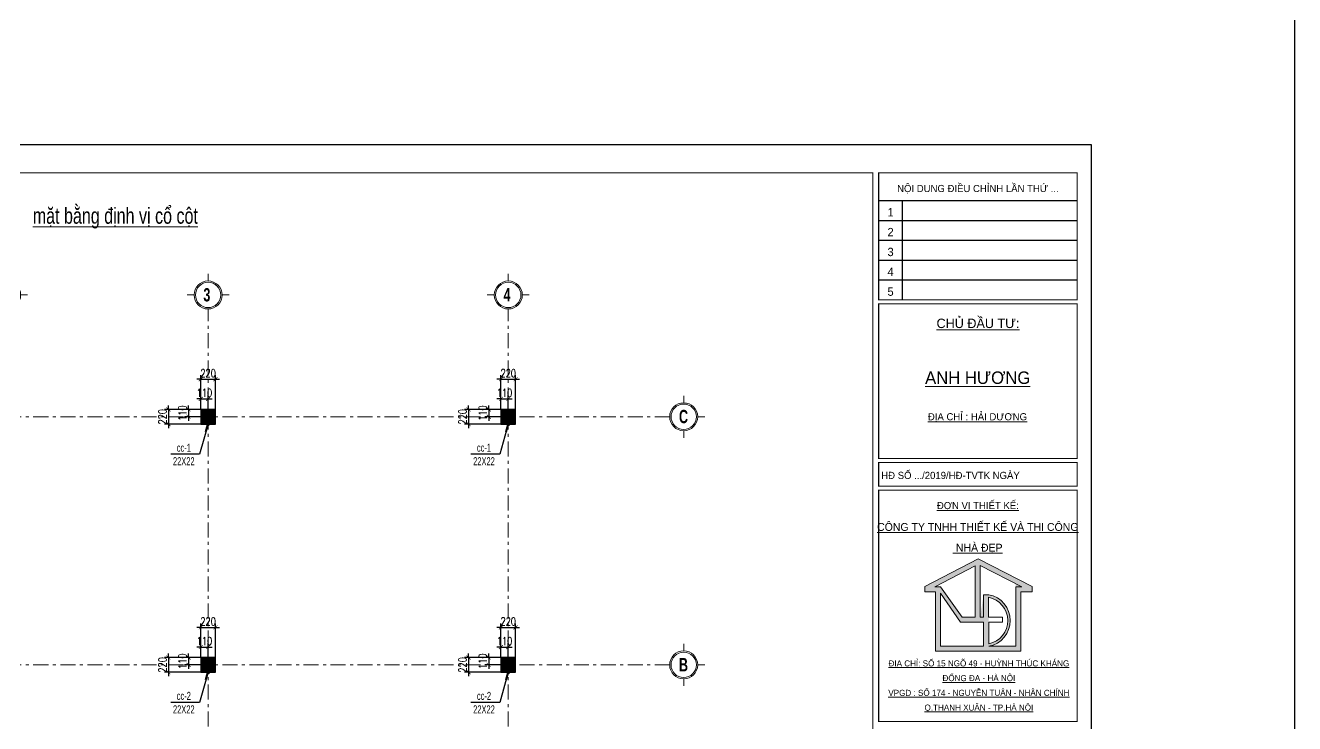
# Model space of a CAD drawing. Extents: x -1855204 to -1466800, y -1308584 to -996495.
# Drawn here: x -1838003 to -1818977, y -1063196 to -1052729 of the extents above; entities that cross this region are included whole.
import ezdxf
from ezdxf.enums import TextEntityAlignment as Align

# ---------------------------------------------------------------- set-up
doc = ezdxf.new("R2010")
doc.units = 0
doc.header["$LTSCALE"] = 150
doc.header["$PDMODE"] = 35
doc.linetypes.add('_Tim', pattern=[9, 5, -1.5, 1, -1.5])
doc.layers.get('0').update_dxf_attribs({"lineweight": 18})
doc.layers.get('Defpoints').update_dxf_attribs({"lineweight": 18})
for name, color, linetype, lineweight in [('05.Text', 253, 'Continuous', 18), ('06.betong', 2, 'Continuous', 35), ('11.Khung bo', 32, 'Continuous', 50), ('12.Khung', 36, 'Continuous', 25), ('KCVN-THAY', 7, 'Continuous', 25), ('LS-DIM', 251, 'Continuous', 13), ('LS-TEXT', 60, 'Continuous', 20), ('LS-TRUC', 108, '_Tim', 9), ('NETCAT', 2, 'Continuous', 40)]:
    doc.layers.add(name, color=color, linetype=linetype, lineweight=lineweight)
doc.layers.add('DIM', color=1, linetype='Continuous')
doc.styles.add('AVANT', font='')
doc.styles.add('AVANTHB', font='')
doc.styles.add('KCVN-LEADER', font='vnromadi.shx', dxfattribs={"width": 0.7, "height": 4})
doc.styles.add('VnAvantH', font='')
doc.styles.add('vnsimpli', font='vnsimli.shx', dxfattribs={"width": 0.75})
doc.styles.get('AVANT').set_extended_font_data('.VnAvant')
doc.styles.get('AVANTHB').set_extended_font_data('.VnAvantH', bold=True)
doc.styles.get('VnAvantH').set_extended_font_data('.VnAvantH')
doc.dimstyles.new('D100', dxfattribs={"dimtxt": 200, "dimasz": 100, "dimexe": 100, "dimexo": 0, "dimgap": 50, "dimtad": 1, "dimdec": 0, "dimdsep": 46, "dimtxsty": 'vnsimpli', "dimblk": 'ARCHTICK', "dimcen": 1, "dimdle": 100, "dimclrd": 256, "dimclre": 256, "dimclrt": 60, "dimadec": 0, "dimazin": 0, "dimtfac": 1, "dimtdec": 0, "dimtix": 1, "dimtmove": 2, "dimatfit": 3, "dimfxl": 1, "dimarcsym": 0})
doc.dimstyles.new('D100(120)', dxfattribs={"dimtxt": 120, "dimasz": 60, "dimexe": 60, "dimexo": 0, "dimgap": 30, "dimtad": 1, "dimdec": 0, "dimdsep": 46, "dimtxsty": 'vnsimpli', "dimblk": 'ARCHTICK', "dimcen": 0, "dimdle": 60, "dimclrd": 256, "dimclre": 256, "dimclrt": 60, "dimadec": 0, "dimazin": 0, "dimtfac": 1, "dimtdec": 0, "dimtix": 1, "dimtmove": 0, "dimatfit": 3, "dimfxl": 1, "dimarcsym": 0})

# ---------------------------------------------------------------- blocks, each defined once
blk = doc.blocks.new('*U4')
at = {"layer": 'KCVN-THAY', "color": 140}
blk.add_lwpolyline([(214871.76, 86966.68), (215381.8, 86966.68), (215381.8, 86579.68), (214871.76, 86579.68)], close=True, dxfattribs=at)
blk = doc.blocks.new('100')
at = {"layer": '05.Text'}
h = blk.add_hatch(color=3, dxfattribs=at)
h.paths.add_polyline_path([(1897375, -927367), (1897375, -927501), (1897646, -927501), (1897646, -928998), (1898856, -928998), (1899794, -928998), (1899794, -927501), (1900078, -927501), (1900078, -927366), (1898717, -926668)])
h.paths.add_polyline_path([(1898772, -928138), (1898858, -927562, -0.921492), (1898987, -928872), (1899668, -928872), (1899668, -927297), (1898772, -926837)], flags=16)
h.paths.add_polyline_path([(1898646, -926846), (1898646, -928138), (1898318, -928138), (1897771, -927375), (1897631, -927375)], flags=16)
h.paths.add_polyline_path([(1898982, -927636, -0.822042), (1898987, -928808), (1898987, -928139), (1898982, -928139)], flags=16)
h.paths.add_polyline_path([(1897771, -927537), (1898273, -928265), (1898856, -928265), (1898856, -928872), (1897771, -928872)], flags=16)
for p, q in [((1898717, -926668), (1897375, -927367)), ((1898646, -926846), (1897631, -927375)), ((1898646, -926846), (1898646, -928138)), ((1900078, -927366), (1898717, -926668)), ((1899821, -927376), (1898772, -926837)), ((1898772, -926837), (1898772, -928138)), ((1897375, -927367), (1897375, -927501)), ((1897375, -927501), (1897646, -927501)), ((1897631, -927375), (1897771, -927375)), ((1897646, -927501), (1897646, -928998)), ((1897771, -927375), (1897771, -927375)), ((1897771, -927375), (1898318, -928138)), ((1899668, -928872), (1899668, -927376)), ((1899668, -927376), (1899821, -927376)), ((1899794, -928998), (1899794, -927501)), ((1899794, -927501), (1900078, -927501)), ((1900078, -927501), (1900078, -927366)), ((1897771, -927537), (1897771, -928872)), ((1898273, -928265), (1897771, -927537)), ((1898856, -928138), (1898856, -927573)), ((1898856, -928138), (1898856, -927573)), ((1898856, -927573), (1898987, -927573)), ((1898982, -927636), (1898982, -928139)), ((1898318, -928138), (1898646, -928138)), ((1898772, -928138), (1898856, -928138)), ((1898982, -928139), (1899330, -928139)), ((1899330, -928139), (1899330, -928265)), ((1898856, -928265), (1898273, -928265)), ((1898856, -928872), (1898856, -928265)), ((1899330, -928265), (1898987, -928265)), ((1898987, -928265), (1898987, -928808)), ((1897646, -928998), (1898856, -928998)), ((1897771, -928872), (1898856, -928872)), ((1898856, -928998), (1899794, -928998)), ((1898987, -928872), (1899668, -928872))]:
    blk.add_line(p, q, dxfattribs=at)
for radius, start, end in [(598, 281.4298, 79.1164), (660, 280.3316, 79.6684)]:
    blk.add_arc((1898869, -928223), radius, start, end, dxfattribs=at)
at = {"layer": '11.Khung bo', "const_width": 26.7}
for points in [[(1860913, -945240), (1860913, -916940), (1896063, -916940), (1896063, -945240)], [(1896213, -920140), (1896213, -916940), (1901213, -916940), (1901213, -920140)], [(1896213, -924140), (1901213, -924140), (1901213, -920240), (1896213, -920240)], [(1896213, -924840), (1901213, -924840), (1901213, -924240), (1896213, -924240)], [(1896213, -930771), (1901213, -930771), (1901213, -924940), (1896213, -924940)]]:
    blk.add_lwpolyline(points, close=True, dxfattribs=at)
at = {"layer": '12.Khung'}
for p, q in [((1896213, -917640), (1901213, -917640)), ((1896813, -920140), (1896813, -917640)), ((1896213, -918140), (1901213, -918140)), ((1896213, -918640), (1901213, -918640)), ((1896213, -919140), (1901213, -919140)), ((1896213, -919640), (1901213, -919640))]:
    blk.add_line(p, q, dxfattribs=at)
at = {"layer": '12.Khung', "color": 1}
blk.add_lwpolyline([(1901579, -945940), (1901579, -916240), (1859580, -916240), (1859580, -945940)], close=True, dxfattribs=at)
at = {"layer": '05.Text', "style": 'VnAvantH'}
for s, p in [('Néi dung ®iÒu chØnh lÇn thø ...', (1898713, -917329)), ('H§ sè .../2019/H§-TVTK ngµy ', (1898057, -924540))]:
    blk.add_text(s, height=180, dxfattribs=at).set_placement(p, align=Align.MIDDLE)
at = {"layer": '05.Text'}
for s, height, style, p in [('1', 210, 'AVANT', (1896513, -918040)), ('2', 210, 'AVANT', (1896513, -918540)), ('3', 210, 'AVANT', (1896513, -919040)), ('4', 210, 'AVANT', (1896513, -919540)), ('5', 210, 'AVANT', (1896513, -920040)), ('%%uChñ ®Çu t\xad:', 237.6, 'VnAvantH', (1898716, -920853)), ('%%Uanh H¦¥NG', 313.63, 'VnAvantH', (1898709, -922261)), ('%%U®Þa chØ : H¶I D¦¥NG', 180, 'VnAvantH', (1898703, -923178)), ('%%U®¬n vÞ thiÕt kÕ:', 180, 'VnAvantH', (1898713, -925416)), ('%%Uc«ng ty tnhh thiÕt kÕ vµ thi c«ng', 198, 'VnAvantH', (1898711, -925964)), ('%%U nhµ ®Ñp', 198, 'VnAvantH', (1898711, -926487)), ('%%U®Þa chØ: sè 15 ngâ 49 - huúnh thóc kh¸ng', 152.46, 'VnAvantH', (1898739, -929380)), ('%%U®èng ®a - hµ néi', 152.46, 'VnAvantH', (1898739, -929751)), ('%%Uvpgd : sè 174 - nguyÔn tu©n - nh©n chÝnh', 152.46, 'VnAvantH', (1898739, -930122)), ('%%Uq.thanh xu©n - tp.hµ néi', 152.46, 'VnAvantH', (1898739, -930493))]:
    blk.add_text(s, height=height, dxfattribs=dict(at, style=style)).set_placement(p, align=Align.CENTER)
blk = doc.blocks.new('DANHTRUC')
for p, q in [((980383, -947347), (980383, -947137)), ((979963, -947767), (979753, -947767)), ((980803, -947767), (981013, -947767)), ((980383, -948187), (980383, -948397))]:
    blk.add_line(p, q)
for radius in [420, 380]:
    blk.add_circle((980383, -947767), radius)
blk = doc.blocks.new('q51251123')
at = {"layer": '06.betong'}
for points in [[(-2080522, -1045313.8), (-2080302, -1045313.8), (-2080302, -1045093.8), (-2080522, -1045093.8)], [(-2076022, -1045313.8), (-2075802, -1045313.8), (-2075802, -1045093.8), (-2076022, -1045093.8)], [(-2080522, -1049033.8), (-2080302, -1049033.8), (-2080302, -1048813.8), (-2080522, -1048813.8)], [(-2076022, -1049033.8), (-2075802, -1049033.8), (-2075802, -1048813.8), (-2076022, -1048813.8)]]:
    blk.add_hatch(color=251, dxfattribs=at).paths.add_polyline_path(points)
at = {"layer": 'DIM'}
for points in [[(-2080522, -1045313.8), (-2080302, -1045313.8), (-2080302, -1045093.8), (-2080522, -1045093.8)], [(-2076022, -1045313.8), (-2075802, -1045313.8), (-2075802, -1045093.8), (-2076022, -1045093.8)], [(-2080522, -1049033.8), (-2080302, -1049033.8), (-2080302, -1048813.8), (-2080522, -1048813.8)], [(-2076022, -1049033.8), (-2075802, -1049033.8), (-2075802, -1048813.8), (-2076022, -1048813.8)]]:
    blk.add_lwpolyline(points, close=True, dxfattribs=at)
at = {"layer": 'LS-TRUC', "ltscale": 0.3}
for p, q in [((-2080412, -1053493.8), (-2080412, -1043693.8)), ((-2075912, -1053493.8), (-2075912, -1043693.8)), ((-2088702, -1045203.8), (-2073602, -1045203.8)), ((-2088702, -1048923.8), (-2073602, -1048923.8))]:
    blk.add_line(p, q, dxfattribs=at)
at = {"layer": '05.Text', "xscale": 0.5, "yscale": 0.5, "zscale": 0.5}
for p in [(-2573623.7, -569495.6), (-2570603.7, -569495.6), (-2566103.7, -569495.6), (-2563474.3, -571320.6), (-2563474.3, -575040.6)]:
    blk.add_blockref('DANHTRUC', p, dxfattribs=at)
at = {"layer": '05.Text', "style": 'AVANTHB', "width": 0.7}
for s, p in [('3', (-2080482.8, -1043476.5)), ('4', (-2075982.8, -1043476.5)), ('c', (-2073353.4, -1045301.5)), ('b', (-2073353.4, -1049021.5))]:
    blk.add_text(s, height=200, dxfattribs=at).set_placement(p)
blk = doc.blocks.new('_ArchTick')
at = {"layer": 'DIM', "color": 0, "const_width": 0.15}
blk.add_lwpolyline([(-0.5, -0.5), (0.5, 0.5)], dxfattribs=at)
blk = doc.blocks.new('*D1460')
at = {"layer": 'Defpoints', "color": 0, "transparency": 16777216}
for p in [(-1835264, -1058328), (-1835374, -1058486), (-1835264, -1058486)]:
    blk.add_point(p, dxfattribs=at)
at = {"layer": 'LS-DIM', "lineweight": -2, "transparency": 16777216}
for p, q in [((-1835374, -1058328), (-1835434, -1058328)), ((-1835374, -1058486), (-1835374, -1058268)), ((-1835374, -1058328), (-1835264, -1058328)), ((-1835264, -1058486), (-1835264, -1058268)), ((-1835264, -1058328), (-1835204, -1058328))]:
    blk.add_line(p, q, dxfattribs=at)
at = {"layer": 'LS-DIM', "lineweight": -2, "transparency": 16777216, "xscale": 60, "yscale": 60, "zscale": 60}
blk.add_blockref('_ArchTick', (-1835374, -1058328), dxfattribs=at)
at = {"layer": 'LS-DIM', "lineweight": -2, "transparency": 16777216, "xscale": 60, "yscale": 60, "zscale": 60, "rotation": 180}
blk.add_blockref('_ArchTick', (-1835264, -1058328), dxfattribs=at)
at = {"layer": 'LS-DIM', "color": 60, "transparency": 16777216, "insert": (-1835319, -1058238), "char_height": 120, "attachment_point": 5, "style": 'vnsimpli'}
blk.add_mtext('110', dxfattribs=at)
blk = doc.blocks.new('*D1461')
at = {"layer": 'Defpoints', "color": 0, "transparency": 16777216}
for p in [(-1835154, -1058034), (-1835374, -1058486), (-1835154, -1058486)]:
    blk.add_point(p, dxfattribs=at)
at = {"layer": 'LS-DIM', "lineweight": -2, "transparency": 16777216}
for p, q in [((-1835374, -1058034), (-1835434, -1058034)), ((-1835374, -1058486), (-1835374, -1057974)), ((-1835374, -1058034), (-1835154, -1058034)), ((-1835154, -1058486), (-1835154, -1057974)), ((-1835154, -1058034), (-1835094, -1058034))]:
    blk.add_line(p, q, dxfattribs=at)
at = {"layer": 'LS-DIM', "lineweight": -2, "transparency": 16777216, "xscale": 60, "yscale": 60, "zscale": 60}
blk.add_blockref('_ArchTick', (-1835374, -1058034), dxfattribs=at)
at = {"layer": 'LS-DIM', "lineweight": -2, "transparency": 16777216, "xscale": 60, "yscale": 60, "zscale": 60, "rotation": 180}
blk.add_blockref('_ArchTick', (-1835154, -1058034), dxfattribs=at)
at = {"layer": 'LS-DIM', "color": 60, "transparency": 16777216, "insert": (-1835264, -1057944), "char_height": 120, "attachment_point": 5, "style": 'vnsimpli'}
blk.add_mtext('220', dxfattribs=at)
blk = doc.blocks.new('*D1462')
at = {"layer": 'Defpoints', "color": 0, "transparency": 16777216}
for p in [(-1835558, -1058596), (-1835374, -1058486), (-1835374, -1058596)]:
    blk.add_point(p, dxfattribs=at)
at = {"layer": 'LS-DIM', "lineweight": -2, "transparency": 16777216}
for p, q in [((-1835374, -1058486), (-1835618, -1058486)), ((-1835374, -1058596), (-1835618, -1058596)), ((-1835558, -1058486), (-1835558, -1058426)), ((-1835558, -1058486), (-1835558, -1058596)), ((-1835558, -1058596), (-1835558, -1058656))]:
    blk.add_line(p, q, dxfattribs=at)
at = {"layer": 'LS-DIM', "lineweight": -2, "transparency": 16777216, "xscale": 60, "yscale": 60, "zscale": 60}
for p, rotation in [((-1835558, -1058486), 270), ((-1835558, -1058596), 90)]:
    blk.add_blockref('_ArchTick', p, dxfattribs=dict(at, rotation=rotation))
at = {"layer": 'LS-DIM', "color": 60, "transparency": 16777216, "insert": (-1835648, -1058541), "char_height": 120, "attachment_point": 5, "rotation": 90, "style": 'vnsimpli'}
blk.add_mtext('110', dxfattribs=at)
blk = doc.blocks.new('*D1463')
at = {"layer": 'Defpoints', "color": 0, "transparency": 16777216}
for p in [(-1835374, -1058486), (-1835859, -1058706), (-1835374, -1058706)]:
    blk.add_point(p, dxfattribs=at)
at = {"layer": 'LS-DIM', "lineweight": -2, "transparency": 16777216}
for p, q in [((-1835374, -1058486), (-1835919, -1058486)), ((-1835859, -1058486), (-1835859, -1058426)), ((-1835859, -1058486), (-1835859, -1058706)), ((-1835374, -1058706), (-1835919, -1058706)), ((-1835859, -1058706), (-1835859, -1058766))]:
    blk.add_line(p, q, dxfattribs=at)
at = {"layer": 'LS-DIM', "lineweight": -2, "transparency": 16777216, "xscale": 60, "yscale": 60, "zscale": 60}
for p, rotation in [((-1835859, -1058486), 270), ((-1835859, -1058706), 90)]:
    blk.add_blockref('_ArchTick', p, dxfattribs=dict(at, rotation=rotation))
at = {"layer": 'LS-DIM', "color": 60, "transparency": 16777216, "insert": (-1835949, -1058596), "char_height": 120, "attachment_point": 5, "rotation": 90, "style": 'vnsimpli'}
blk.add_mtext('220', dxfattribs=at)
blk = doc.blocks.new('DOT')
at = {"layer": 'NETCAT', "color": 1}
blk.add_line((-2, 0), (2, 0), dxfattribs=at)
at = {"layer": 'NETCAT', "color": 1, "const_width": 0.5}
blk.add_lwpolyline([(-0.25, 0, 1), (0.25, 0, 1)], format="xyb", close=True, dxfattribs=at)
blk = doc.blocks.new('*D1464')
at = {"layer": 'Defpoints', "color": 0, "transparency": 16777216}
for p in [(-1830764, -1058328), (-1830874, -1058486), (-1830764, -1058486)]:
    blk.add_point(p, dxfattribs=at)
at = {"layer": 'LS-DIM', "lineweight": -2, "transparency": 16777216}
for p, q in [((-1830874, -1058328), (-1830934, -1058328)), ((-1830874, -1058486), (-1830874, -1058268)), ((-1830874, -1058328), (-1830764, -1058328)), ((-1830764, -1058486), (-1830764, -1058268)), ((-1830764, -1058328), (-1830704, -1058328))]:
    blk.add_line(p, q, dxfattribs=at)
at = {"layer": 'LS-DIM', "lineweight": -2, "transparency": 16777216, "xscale": 60, "yscale": 60, "zscale": 60}
blk.add_blockref('_ArchTick', (-1830874, -1058328), dxfattribs=at)
at = {"layer": 'LS-DIM', "lineweight": -2, "transparency": 16777216, "xscale": 60, "yscale": 60, "zscale": 60, "rotation": 180}
blk.add_blockref('_ArchTick', (-1830764, -1058328), dxfattribs=at)
at = {"layer": 'LS-DIM', "color": 60, "transparency": 16777216, "insert": (-1830819, -1058238), "char_height": 120, "attachment_point": 5, "style": 'vnsimpli'}
blk.add_mtext('110', dxfattribs=at)
blk = doc.blocks.new('*D1465')
at = {"layer": 'Defpoints', "color": 0, "transparency": 16777216}
for p in [(-1830654, -1058034), (-1830874, -1058486), (-1830654, -1058486)]:
    blk.add_point(p, dxfattribs=at)
at = {"layer": 'LS-DIM', "lineweight": -2, "transparency": 16777216}
for p, q in [((-1830874, -1058034), (-1830934, -1058034)), ((-1830874, -1058486), (-1830874, -1057974)), ((-1830874, -1058034), (-1830654, -1058034)), ((-1830654, -1058486), (-1830654, -1057974)), ((-1830654, -1058034), (-1830594, -1058034))]:
    blk.add_line(p, q, dxfattribs=at)
at = {"layer": 'LS-DIM', "lineweight": -2, "transparency": 16777216, "xscale": 60, "yscale": 60, "zscale": 60}
blk.add_blockref('_ArchTick', (-1830874, -1058034), dxfattribs=at)
at = {"layer": 'LS-DIM', "lineweight": -2, "transparency": 16777216, "xscale": 60, "yscale": 60, "zscale": 60, "rotation": 180}
blk.add_blockref('_ArchTick', (-1830654, -1058034), dxfattribs=at)
at = {"layer": 'LS-DIM', "color": 60, "transparency": 16777216, "insert": (-1830764, -1057944), "char_height": 120, "attachment_point": 5, "style": 'vnsimpli'}
blk.add_mtext('220', dxfattribs=at)
blk = doc.blocks.new('*D1466')
at = {"layer": 'Defpoints', "color": 0, "transparency": 16777216}
for p in [(-1831058, -1058596), (-1830874, -1058486), (-1830874, -1058596)]:
    blk.add_point(p, dxfattribs=at)
at = {"layer": 'LS-DIM', "lineweight": -2, "transparency": 16777216}
for p, q in [((-1830874, -1058486), (-1831118, -1058486)), ((-1830874, -1058596), (-1831118, -1058596)), ((-1831058, -1058486), (-1831058, -1058426)), ((-1831058, -1058486), (-1831058, -1058596)), ((-1831058, -1058596), (-1831058, -1058656))]:
    blk.add_line(p, q, dxfattribs=at)
at = {"layer": 'LS-DIM', "lineweight": -2, "transparency": 16777216, "xscale": 60, "yscale": 60, "zscale": 60}
for p, rotation in [((-1831058, -1058486), 270), ((-1831058, -1058596), 90)]:
    blk.add_blockref('_ArchTick', p, dxfattribs=dict(at, rotation=rotation))
at = {"layer": 'LS-DIM', "color": 60, "transparency": 16777216, "insert": (-1831148, -1058541), "char_height": 120, "attachment_point": 5, "rotation": 90, "style": 'vnsimpli'}
blk.add_mtext('110', dxfattribs=at)
blk = doc.blocks.new('*D1467')
at = {"layer": 'Defpoints', "color": 0, "transparency": 16777216}
for p in [(-1830874, -1058486), (-1831359, -1058706), (-1830874, -1058706)]:
    blk.add_point(p, dxfattribs=at)
at = {"layer": 'LS-DIM', "lineweight": -2, "transparency": 16777216}
for p, q in [((-1830874, -1058486), (-1831419, -1058486)), ((-1831359, -1058486), (-1831359, -1058426)), ((-1831359, -1058486), (-1831359, -1058706)), ((-1830874, -1058706), (-1831419, -1058706)), ((-1831359, -1058706), (-1831359, -1058766))]:
    blk.add_line(p, q, dxfattribs=at)
at = {"layer": 'LS-DIM', "lineweight": -2, "transparency": 16777216, "xscale": 60, "yscale": 60, "zscale": 60}
for p, rotation in [((-1831359, -1058486), 270), ((-1831359, -1058706), 90)]:
    blk.add_blockref('_ArchTick', p, dxfattribs=dict(at, rotation=rotation))
at = {"layer": 'LS-DIM', "color": 60, "transparency": 16777216, "insert": (-1831449, -1058596), "char_height": 120, "attachment_point": 5, "rotation": 90, "style": 'vnsimpli'}
blk.add_mtext('220', dxfattribs=at)
blk = doc.blocks.new('*D1476')
at = {"layer": 'Defpoints', "color": 0, "transparency": 16777216}
for p in [(-1835374, -1062206), (-1835264, -1062048), (-1835264, -1062206)]:
    blk.add_point(p, dxfattribs=at)
at = {"layer": 'LS-DIM', "lineweight": -2, "transparency": 16777216}
for p, q in [((-1835374, -1062206), (-1835374, -1061988)), ((-1835264, -1062206), (-1835264, -1061988)), ((-1835374, -1062048), (-1835434, -1062048)), ((-1835374, -1062048), (-1835264, -1062048)), ((-1835264, -1062048), (-1835204, -1062048))]:
    blk.add_line(p, q, dxfattribs=at)
at = {"layer": 'LS-DIM', "lineweight": -2, "transparency": 16777216, "xscale": 60, "yscale": 60, "zscale": 60}
blk.add_blockref('_ArchTick', (-1835374, -1062048), dxfattribs=at)
at = {"layer": 'LS-DIM', "lineweight": -2, "transparency": 16777216, "xscale": 60, "yscale": 60, "zscale": 60, "rotation": 180}
blk.add_blockref('_ArchTick', (-1835264, -1062048), dxfattribs=at)
at = {"layer": 'LS-DIM', "color": 60, "transparency": 16777216, "insert": (-1835319, -1061958), "char_height": 120, "attachment_point": 5, "style": 'vnsimpli'}
blk.add_mtext('110', dxfattribs=at)
blk = doc.blocks.new('*D1477')
at = {"layer": 'Defpoints', "color": 0, "transparency": 16777216}
for p in [(-1835154, -1061754), (-1835374, -1062206), (-1835154, -1062206)]:
    blk.add_point(p, dxfattribs=at)
at = {"layer": 'LS-DIM', "lineweight": -2, "transparency": 16777216}
for p, q in [((-1835374, -1061754), (-1835434, -1061754)), ((-1835374, -1062206), (-1835374, -1061694)), ((-1835374, -1061754), (-1835154, -1061754)), ((-1835154, -1062206), (-1835154, -1061694)), ((-1835154, -1061754), (-1835094, -1061754))]:
    blk.add_line(p, q, dxfattribs=at)
at = {"layer": 'LS-DIM', "lineweight": -2, "transparency": 16777216, "xscale": 60, "yscale": 60, "zscale": 60}
blk.add_blockref('_ArchTick', (-1835374, -1061754), dxfattribs=at)
at = {"layer": 'LS-DIM', "lineweight": -2, "transparency": 16777216, "xscale": 60, "yscale": 60, "zscale": 60, "rotation": 180}
blk.add_blockref('_ArchTick', (-1835154, -1061754), dxfattribs=at)
at = {"layer": 'LS-DIM', "color": 60, "transparency": 16777216, "insert": (-1835264, -1061664), "char_height": 120, "attachment_point": 5, "style": 'vnsimpli'}
blk.add_mtext('220', dxfattribs=at)
blk = doc.blocks.new('*D1478')
at = {"layer": 'Defpoints', "color": 0, "transparency": 16777216}
for p in [(-1835374, -1062206), (-1835558, -1062316), (-1835374, -1062316)]:
    blk.add_point(p, dxfattribs=at)
at = {"layer": 'LS-DIM', "lineweight": -2, "transparency": 16777216}
for p, q in [((-1835374, -1062206), (-1835618, -1062206)), ((-1835558, -1062206), (-1835558, -1062146)), ((-1835558, -1062206), (-1835558, -1062316)), ((-1835374, -1062316), (-1835618, -1062316)), ((-1835558, -1062316), (-1835558, -1062376))]:
    blk.add_line(p, q, dxfattribs=at)
at = {"layer": 'LS-DIM', "lineweight": -2, "transparency": 16777216, "xscale": 60, "yscale": 60, "zscale": 60}
for p, rotation in [((-1835558, -1062206), 270), ((-1835558, -1062316), 90)]:
    blk.add_blockref('_ArchTick', p, dxfattribs=dict(at, rotation=rotation))
at = {"layer": 'LS-DIM', "color": 60, "transparency": 16777216, "insert": (-1835648, -1062261), "char_height": 120, "attachment_point": 5, "rotation": 90, "style": 'vnsimpli'}
blk.add_mtext('110', dxfattribs=at)
blk = doc.blocks.new('*D1479')
at = {"layer": 'Defpoints', "color": 0, "transparency": 16777216}
for p in [(-1835374, -1062206), (-1835859, -1062426), (-1835374, -1062426)]:
    blk.add_point(p, dxfattribs=at)
at = {"layer": 'LS-DIM', "lineweight": -2, "transparency": 16777216}
for p, q in [((-1835374, -1062206), (-1835919, -1062206)), ((-1835859, -1062206), (-1835859, -1062146)), ((-1835859, -1062206), (-1835859, -1062426)), ((-1835374, -1062426), (-1835919, -1062426)), ((-1835859, -1062426), (-1835859, -1062486))]:
    blk.add_line(p, q, dxfattribs=at)
at = {"layer": 'LS-DIM', "lineweight": -2, "transparency": 16777216, "xscale": 60, "yscale": 60, "zscale": 60}
for p, rotation in [((-1835859, -1062206), 270), ((-1835859, -1062426), 90)]:
    blk.add_blockref('_ArchTick', p, dxfattribs=dict(at, rotation=rotation))
at = {"layer": 'LS-DIM', "color": 60, "transparency": 16777216, "insert": (-1835949, -1062316), "char_height": 120, "attachment_point": 5, "rotation": 90, "style": 'vnsimpli'}
blk.add_mtext('220', dxfattribs=at)
blk = doc.blocks.new('*D1480')
at = {"layer": 'Defpoints', "color": 0, "transparency": 16777216}
for p in [(-1830874, -1062206), (-1830764, -1062048), (-1830764, -1062206)]:
    blk.add_point(p, dxfattribs=at)
at = {"layer": 'LS-DIM', "lineweight": -2, "transparency": 16777216}
for p, q in [((-1830874, -1062206), (-1830874, -1061988)), ((-1830764, -1062206), (-1830764, -1061988)), ((-1830874, -1062048), (-1830934, -1062048)), ((-1830874, -1062048), (-1830764, -1062048)), ((-1830764, -1062048), (-1830704, -1062048))]:
    blk.add_line(p, q, dxfattribs=at)
at = {"layer": 'LS-DIM', "lineweight": -2, "transparency": 16777216, "xscale": 60, "yscale": 60, "zscale": 60}
blk.add_blockref('_ArchTick', (-1830874, -1062048), dxfattribs=at)
at = {"layer": 'LS-DIM', "lineweight": -2, "transparency": 16777216, "xscale": 60, "yscale": 60, "zscale": 60, "rotation": 180}
blk.add_blockref('_ArchTick', (-1830764, -1062048), dxfattribs=at)
at = {"layer": 'LS-DIM', "color": 60, "transparency": 16777216, "insert": (-1830819, -1061958), "char_height": 120, "attachment_point": 5, "style": 'vnsimpli'}
blk.add_mtext('110', dxfattribs=at)
blk = doc.blocks.new('*D1481')
at = {"layer": 'Defpoints', "color": 0, "transparency": 16777216}
for p in [(-1830654, -1061754), (-1830874, -1062206), (-1830654, -1062206)]:
    blk.add_point(p, dxfattribs=at)
at = {"layer": 'LS-DIM', "lineweight": -2, "transparency": 16777216}
for p, q in [((-1830874, -1061754), (-1830934, -1061754)), ((-1830874, -1062206), (-1830874, -1061694)), ((-1830874, -1061754), (-1830654, -1061754)), ((-1830654, -1062206), (-1830654, -1061694)), ((-1830654, -1061754), (-1830594, -1061754))]:
    blk.add_line(p, q, dxfattribs=at)
at = {"layer": 'LS-DIM', "lineweight": -2, "transparency": 16777216, "xscale": 60, "yscale": 60, "zscale": 60}
blk.add_blockref('_ArchTick', (-1830874, -1061754), dxfattribs=at)
at = {"layer": 'LS-DIM', "lineweight": -2, "transparency": 16777216, "xscale": 60, "yscale": 60, "zscale": 60, "rotation": 180}
blk.add_blockref('_ArchTick', (-1830654, -1061754), dxfattribs=at)
at = {"layer": 'LS-DIM', "color": 60, "transparency": 16777216, "insert": (-1830764, -1061664), "char_height": 120, "attachment_point": 5, "style": 'vnsimpli'}
blk.add_mtext('220', dxfattribs=at)
blk = doc.blocks.new('*D1482')
at = {"layer": 'Defpoints', "color": 0, "transparency": 16777216}
for p in [(-1830874, -1062206), (-1831058, -1062316), (-1830874, -1062316)]:
    blk.add_point(p, dxfattribs=at)
at = {"layer": 'LS-DIM', "lineweight": -2, "transparency": 16777216}
for p, q in [((-1830874, -1062206), (-1831118, -1062206)), ((-1831058, -1062206), (-1831058, -1062146)), ((-1831058, -1062206), (-1831058, -1062316)), ((-1830874, -1062316), (-1831118, -1062316)), ((-1831058, -1062316), (-1831058, -1062376))]:
    blk.add_line(p, q, dxfattribs=at)
at = {"layer": 'LS-DIM', "lineweight": -2, "transparency": 16777216, "xscale": 60, "yscale": 60, "zscale": 60}
for p, rotation in [((-1831058, -1062206), 270), ((-1831058, -1062316), 90)]:
    blk.add_blockref('_ArchTick', p, dxfattribs=dict(at, rotation=rotation))
at = {"layer": 'LS-DIM', "color": 60, "transparency": 16777216, "insert": (-1831148, -1062261), "char_height": 120, "attachment_point": 5, "rotation": 90, "style": 'vnsimpli'}
blk.add_mtext('110', dxfattribs=at)
blk = doc.blocks.new('*D1483')
at = {"layer": 'Defpoints', "color": 0, "transparency": 16777216}
for p in [(-1830874, -1062206), (-1831359, -1062426), (-1830874, -1062426)]:
    blk.add_point(p, dxfattribs=at)
at = {"layer": 'LS-DIM', "lineweight": -2, "transparency": 16777216}
for p, q in [((-1830874, -1062206), (-1831419, -1062206)), ((-1831359, -1062206), (-1831359, -1062146)), ((-1831359, -1062206), (-1831359, -1062426)), ((-1830874, -1062426), (-1831419, -1062426)), ((-1831359, -1062426), (-1831359, -1062486))]:
    blk.add_line(p, q, dxfattribs=at)
at = {"layer": 'LS-DIM', "lineweight": -2, "transparency": 16777216, "xscale": 60, "yscale": 60, "zscale": 60}
for p, rotation in [((-1831359, -1062206), 270), ((-1831359, -1062426), 90)]:
    blk.add_blockref('_ArchTick', p, dxfattribs=dict(at, rotation=rotation))
at = {"layer": 'LS-DIM', "color": 60, "transparency": 16777216, "insert": (-1831449, -1062316), "char_height": 120, "attachment_point": 5, "rotation": 90, "style": 'vnsimpli'}
blk.add_mtext('220', dxfattribs=at)

msp = doc.modelspace()

# ---------------------------------------------------------------- block references
at = {"layer": '05.Text', "xscale": 0.5948727274080738, "yscale": 0.5948727274080738, "zscale": 0.5948727274080738}
msp.add_blockref('100', (-2953217.7, -509476.3), dxfattribs=at)
at = {"layer": 'Defpoints', "xscale": 60, "yscale": 60, "zscale": 60}
msp.add_blockref('*U4', (-14741884.9, -6269774.9), dxfattribs=at)
at = {"layer": 'LS-DIM'}
msp.add_blockref('q51251123', (245148.1, -13391.8), dxfattribs=at)

# ---------------------------------------------------------------- texts
at = {"layer": 'LS-TEXT', "style": 'KCVN-LEADER', "width": 0.75}
msp.add_text('%%UmÆt b»ng ®Þnh vÞ cæ cét', height=240, dxfattribs=at).set_placement((-1836654.5, -1055702.9), align=Align.CENTER)
at = {"layer": 'LS-TEXT', "color": 60, "style": 'KCVN-LEADER', "width": 0.7}
for s, p in [('cc-1', (-1835628.3, -1059120.5)), ('cc-1', (-1831128.3, -1059120.5)), ('22X22', (-1835628.3, -1059323)), ('22X22', (-1831128.3, -1059323)), ('cc-2', (-1835628.3, -1062840.5)), ('cc-2', (-1831128.3, -1062840.5)), ('22X22', (-1835628.3, -1063043)), ('22X22', (-1831128.3, -1063043))]:
    msp.add_text(s, height=120, dxfattribs=at).set_placement(p, align=Align.CENTER)

# ---------------------------------------------------------------- dimensions: what is measured, and where the dimension line sits
at = {"layer": 'LS-DIM'}
for base, p1, p2, picture, middle in [((-1835153.9, -1058034.5), (-1835373.9, -1058485.7), (-1835153.9, -1058485.7), '*D1461', (-1835263.9, -1057944.5)), ((-1830653.9, -1058034.5), (-1830873.9, -1058485.7), (-1830653.9, -1058485.7), '*D1465', (-1830763.9, -1057944.5)), ((-1835263.9, -1058328.4), (-1835373.9, -1058485.7), (-1835263.9, -1058485.7), '*D1460', (-1835318.9, -1058238.4)), ((-1830763.9, -1058328.4), (-1830873.9, -1058485.7), (-1830763.9, -1058485.7), '*D1464', (-1830818.9, -1058238.4)), ((-1835153.9, -1061754.5), (-1835373.9, -1062205.7), (-1835153.9, -1062205.7), '*D1477', (-1835263.9, -1061664.5)), ((-1830653.9, -1061754.5), (-1830873.9, -1062205.7), (-1830653.9, -1062205.7), '*D1481', (-1830763.9, -1061664.5)), ((-1835263.9, -1062048.4), (-1835373.9, -1062205.7), (-1835263.9, -1062205.7), '*D1476', (-1835318.9, -1061958.4)), ((-1830763.9, -1062048.4), (-1830873.9, -1062205.7), (-1830763.9, -1062205.7), '*D1480', (-1830818.9, -1061958.4))]:
    dim = msp.add_linear_dim(base=base, p1=p1, p2=p2, dimstyle='D100(120)', dxfattribs=at)
    dim.commit()
    dim.dimension.update_dxf_attribs({"geometry": picture, "text_midpoint": middle})
for base, p1, p2, picture, middle in [((-1835558.4, -1058595.7), (-1835373.9, -1058485.7), (-1835373.9, -1058595.7), '*D1462', (-1835648.4, -1058540.7)), ((-1831058.4, -1058595.7), (-1830873.9, -1058485.7), (-1830873.9, -1058595.7), '*D1466', (-1831148.4, -1058540.7)), ((-1835858.6, -1058705.7), (-1835373.9, -1058485.7), (-1835373.9, -1058705.7), '*D1463', (-1835948.6, -1058595.7)), ((-1831358.6, -1058705.7), (-1830873.9, -1058485.7), (-1830873.9, -1058705.7), '*D1467', (-1831448.6, -1058595.7)), ((-1835858.6, -1062425.7), (-1835373.9, -1062205.7), (-1835373.9, -1062425.7), '*D1479', (-1835948.6, -1062315.7)), ((-1835558.4, -1062315.7), (-1835373.9, -1062205.7), (-1835373.9, -1062315.7), '*D1478', (-1835648.4, -1062260.7)), ((-1831358.6, -1062425.7), (-1830873.9, -1062205.7), (-1830873.9, -1062425.7), '*D1483', (-1831448.6, -1062315.7)), ((-1831058.4, -1062315.7), (-1830873.9, -1062205.7), (-1830873.9, -1062315.7), '*D1482', (-1831148.4, -1062260.7))]:
    dim = msp.add_linear_dim(base=base, p1=p1, p2=p2, angle=90, dimstyle='D100(120)', dxfattribs=at)
    dim.commit()
    dim.dimension.update_dxf_attribs({"geometry": picture, "text_midpoint": middle})

# ---------------------------------------------------------------- leaders
for points in [[(-1835263.9, -1058705.7), (-1835391.4, -1059158.3), (-1835824.8, -1059158.3)], [(-1830763.9, -1058705.7), (-1830891.4, -1059158.3), (-1831324.8, -1059158.3)], [(-1835263.9, -1062425.7), (-1835391.4, -1062878.3), (-1835824.8, -1062878.3)], [(-1830763.9, -1062425.7), (-1830891.4, -1062878.3), (-1831324.8, -1062878.3)]]:
    msp.add_leader(points, dimstyle='D100', override={"dimasz": 60, "dimgap": 50, "dimtad": 0, "dimldrblk": 'DOT'}, dxfattribs=at)

doc.saveas('drawing.dxf')
